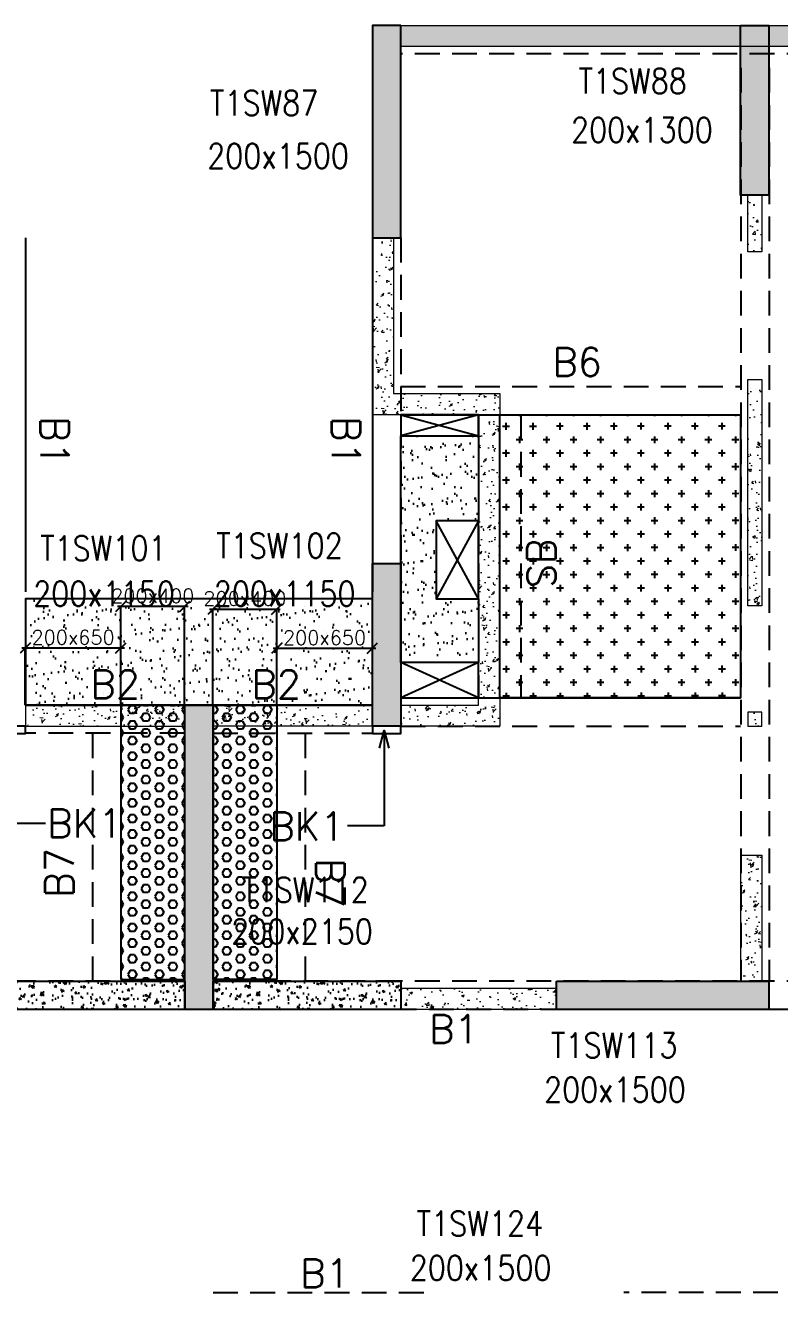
# Model space of a CAD drawing. Header units: millimetres. Extents: x 1078357 to 2594950, y -4969473 to -4636555.
# Drawn here: x 1532675 to 1538000, y -4663008 to -4654058 of the extents above; entities that cross this region are included whole.
import ezdxf

# ---------------------------------------------------------------- set-up
doc = ezdxf.new("R2010")
doc.units = ezdxf.units.MM
doc.header["$PDMODE"] = 35
for name, pattern in [('CONTINOUS', [0]), ('HIDDEN', [0.375, 0.25, -0.125]), ('New Retail block$0$CONTINOUS', [0])]:
    doc.linetypes.add(name, pattern=pattern)
doc.layers.get('0').update_dxf_attribs({"lineweight": 0})
doc.layers.get('Defpoints').update_dxf_attribs({"lineweight": 0})
for name, color, linetype, lineweight in [('A-_ANOTDIMA_D-', 6, 'Continuous', 13), ('COL. NO.', 30, 'Continuous', 25), ('COL. SIZE', 7, 'Continuous', 25), ('DIM', 9, 'Continuous', 25), ('HATCH', 8, 'Continuous', 30), ('RCC UPSTAND', 43, 'Continuous', 30), ('S-NON STR RCC WALL', 8, 'Continuous', 0)]:
    doc.layers.add(name, color=color, linetype=linetype, lineweight=lineweight)
for name, color, linetype in [('B-200x325', 201, 'HIDDEN'), ('B-200x375', 41, 'HIDDEN'), ('B-200x650', 241, 'HIDDEN'), ('B-300xSLAB THK.', 151, 'Continuous'), ('BK1-200x650', 241, 'HIDDEN'), ('DC BEAM NO.', 7, 'Continuous'), ('DROP SLAB', 8, 'Continuous'), ('NON STR. RCC WALL', 6, 'Continuous'), ('S-COLUMN_SHEAR WALL', 1, 'Continuous'), ('S-PROJECTION', 54, 'New Retail block$0$CONTINOUS'), ('SLAB FOLD', 8, 'Continuous')]:
    doc.layers.add(name, color=color, linetype=linetype)
doc.styles.add('Roman', font='romans')
doc.styles.add('ROMANS', font='romans.shx', dxfattribs={"width": 0.85})
doc.dimstyles.new('HARESH', dxfattribs={"dimtxt": 150, "dimasz": 75, "dimexe": 0, "dimexo": 0, "dimgap": 25, "dimtad": 1, "dimdec": 0, "dimdsep": 46, "dimtxsty": 'Roman', "dimblk": 'OBLIQUE', "dimcen": 225, "dimdle": 25, "dimclrd": 2, "dimclre": 2, "dimclrt": 7, "dimadec": 8, "dimazin": 1, "dimtfac": 1, "dimtdec": 0, "dimtmove": 0, "dimatfit": 0, "dimfxl": 1, "dimlwd": -1, "dimlwe": -1, "dimarcsym": 0})
pattern_1 = [(50, (-4869896.11, 23389624.3), (182.184669, -15.9390855), [19.05, -209.55]), (355, (-4869896.11, 23389624.3), (-35.2434214, 191.0568452), [15.24, -167.6405842]), (100.4514447, (-4869880.93, 23389622.96), (146.9412471, 175.1177519), [16.1900088, -178.0902446]), (46.1842, (-4869896.11, 23389675.1), (271.0790409, -42.042328), [28.575, -314.325]), (96.6355576, (-4869873.52, 23389671.6), (237.404134, 247.4261246), [24.2850231, -267.1356082]), (351.1841512, (-4869896.1, 23389675.1), (237.404134, 247.4261246), [22.859967, -251.459732]), (21, (-4869870.71, 23389662.4), (151.6143913, -102.2651982), [19.05, -209.55]), (326, (-4869870.71, 23389662.4), (61.8020283, 184.1879661), [15.24, -167.64]), (71.451445, (-4869858.08, 23389653.87), (213.4164193, 81.9227689), [16.1900088, -178.0899376]), (37.5, (-4869896.11, 23389624.29), (3.08860325, 84.55503887), [0, -165.608, 0, -170.18, 0, -168.275]), (7.5, (-4869896.11, 23389624.29), (66.8196625, 100.18057482), [0, -97.028, 0, -161.798, 0, -64.135]), (327.5, (-4869952.754, 23389624.29), (135.59059517, -5.728744), [0, -63.5, 0, -198.12, 0, -262.89]), (317.5, (-4869978.15, 23389624.29), (148.1291814, 25.42649103), [0, -82.55, 0, -131.572, 0, -186.69])]
pattern_2 = [(180, (1472199.53, -4472052.85), (-7e-15, -54.992613), [31.75, -63.5]), (300, (1472199.53, -4472052.85), (47.625, 27.496307), [31.75, -63.5]), (240, (1472167.78, -4472052.85), (47.625, -27.496307), [31.75, -63.5])]

# ---------------------------------------------------------------- blocks, each defined once
blk = doc.blocks.new('_Oblique')
at = {"color": 0, "linetype": 'ByBlock', "lineweight": -2}
blk.add_line((-0.5, -0.5), (0.5, 0.5), dxfattribs=at)
blk = doc.blocks.new('*D1368')
at = {"layer": 'Defpoints', "color": 0, "ltscale": 700, "transparency": 16777216}
for p in [(1533349, -4658162.3), (1533349, -4658857.3, 0), (1533799.2, -4658857.3, 0)]:
    blk.add_point(p, dxfattribs=at)
at = {"layer": 'DIM', "color": 2, "ltscale": 700, "transparency": 16777216}
for p, q in [((1533824.2, -4658162.3), (1533324, -4658162.3)), ((1533349, -4658857.3), (1533349, -4658162.3)), ((1533799.2, -4658857.3), (1533799.2, -4658162.3))]:
    blk.add_line(p, q, dxfattribs=at)
at = {"layer": 'DIM', "color": 2, "ltscale": 700, "transparency": 16777216, "xscale": 75, "yscale": 75, "zscale": 75, "rotation": 180}
blk.add_blockref('_Oblique', (1533349, -4658162.3), dxfattribs=at)
at = {"layer": 'DIM', "color": 2, "ltscale": 700, "transparency": 16777216, "xscale": 75, "yscale": 75, "zscale": 75}
blk.add_blockref('_Oblique', (1533799.2, -4658162.3), dxfattribs=at)
at = {"layer": 'DIM', "color": 7, "ltscale": 700, "transparency": 16777216, "insert": (1533574.1, -4658087.3), "char_height": 150, "attachment_point": 5, "style": 'Roman'}
blk.add_mtext('{\\H0.666667x;200x400}', dxfattribs=at)
blk = doc.blocks.new('*D1369')
at = {"layer": 'Defpoints', "color": 0, "ltscale": 700, "transparency": 16777216}
for p in [(1532674.4, -4658455.2), (1532674.4, -4658857.3, 0), (1533349, -4658857.3, 0)]:
    blk.add_point(p, dxfattribs=at)
at = {"layer": 'DIM', "color": 2, "ltscale": 700, "transparency": 16777216}
for p, q in [((1533374, -4658455.2), (1532649.4, -4658455.2)), ((1532674.4, -4658857.3), (1532674.4, -4658455.2)), ((1533349, -4658857.3), (1533349, -4658455.2))]:
    blk.add_line(p, q, dxfattribs=at)
at = {"layer": 'DIM', "color": 2, "ltscale": 700, "transparency": 16777216, "xscale": 75, "yscale": 75, "zscale": 75, "rotation": 180}
blk.add_blockref('_Oblique', (1532674.4, -4658455.2), dxfattribs=at)
at = {"layer": 'DIM', "color": 2, "ltscale": 700, "transparency": 16777216, "xscale": 75, "yscale": 75, "zscale": 75}
blk.add_blockref('_Oblique', (1533349, -4658455.2), dxfattribs=at)
at = {"layer": 'DIM', "color": 7, "ltscale": 700, "transparency": 16777216, "insert": (1533011.7, -4658380.2), "char_height": 150, "attachment_point": 5, "style": 'Roman'}
blk.add_mtext('{\\H0.666667x;200x650}', dxfattribs=at)
blk = doc.blocks.new('*D1370')
at = {"layer": 'Defpoints', "color": 0, "ltscale": 700, "transparency": 16777216}
for p in [(1534449.3, -4658180.6), (1533999.2, -4658857.3, 0), (1534449.3, -4658857.3, 0)]:
    blk.add_point(p, dxfattribs=at)
at = {"layer": 'DIM', "color": 2, "ltscale": 700, "transparency": 16777216}
for p, q in [((1533974.2, -4658180.6), (1534474.3, -4658180.6)), ((1533999.2, -4658857.3), (1533999.2, -4658180.6)), ((1534449.3, -4658857.3), (1534449.3, -4658180.6))]:
    blk.add_line(p, q, dxfattribs=at)
at = {"layer": 'DIM', "color": 2, "ltscale": 700, "transparency": 16777216, "xscale": 75, "yscale": 75, "zscale": 75, "rotation": 180}
blk.add_blockref('_Oblique', (1533999.2, -4658180.6), dxfattribs=at)
at = {"layer": 'DIM', "color": 2, "ltscale": 700, "transparency": 16777216, "xscale": 75, "yscale": 75, "zscale": 75}
blk.add_blockref('_Oblique', (1534449.3, -4658180.6), dxfattribs=at)
at = {"layer": 'DIM', "color": 7, "ltscale": 700, "transparency": 16777216, "insert": (1534224.3, -4658105.6), "char_height": 150, "attachment_point": 5, "style": 'Roman'}
blk.add_mtext('{\\H0.666667x;200x400}', dxfattribs=at)
blk = doc.blocks.new('*D1371')
at = {"layer": 'Defpoints', "color": 0, "ltscale": 700, "transparency": 16777216}
for p in [(1535124.2, -4658457.3), (1534449.3, -4658857.3, 0), (1535124.2, -4658857.3, 0)]:
    blk.add_point(p, dxfattribs=at)
at = {"layer": 'DIM', "color": 2, "ltscale": 700, "transparency": 16777216}
for p, q in [((1534424.3, -4658457.3), (1535149.2, -4658457.3)), ((1534449.3, -4658857.3), (1534449.3, -4658457.3)), ((1535124.2, -4658857.3), (1535124.2, -4658457.3))]:
    blk.add_line(p, q, dxfattribs=at)
at = {"layer": 'DIM', "color": 2, "ltscale": 700, "transparency": 16777216, "xscale": 75, "yscale": 75, "zscale": 75, "rotation": 180}
blk.add_blockref('_Oblique', (1534449.3, -4658457.3), dxfattribs=at)
at = {"layer": 'DIM', "color": 2, "ltscale": 700, "transparency": 16777216, "xscale": 75, "yscale": 75, "zscale": 75}
blk.add_blockref('_Oblique', (1535124.2, -4658457.3), dxfattribs=at)
at = {"layer": 'DIM', "color": 7, "ltscale": 700, "transparency": 16777216, "insert": (1534786.8, -4658382.3), "char_height": 150, "attachment_point": 5, "style": 'Roman'}
blk.add_mtext('{\\H0.666667x;200x650}', dxfattribs=at)
blk = doc.blocks.new('G$CD63B60BD')
at = {"layer": 'COL. NO.', "linetype": 'Continuous', "style": 'ROMANS', "width": 0.85}
for s, p in [('T1SW88', (67080.2, 15419.6, -320.4)), ('T1SW87', (64479, 15264.1, -320.4)), ('T1SW101', (63279.5, 12119.6, -320.4)), ('T1SW102', (64523.1, 12138.2, -320.4)), ('T1SW112', (64706.5, 9707.5, -320.4)), ('T1SW113', (66886, 8609.2, -320.4)), ('T1SW124', (65938.2, 7350.6, -320.4))]:
    blk.add_text(s, height=175, dxfattribs=at).set_placement(p)
at = {"layer": 'COL. SIZE', "linetype": 'Continuous', "style": 'ROMANS', "width": 0.85}
for s, p in [('200x1300', (67027.6, 15073.8, -320.4)), ('200x1500', (64458.9, 14890, -320.4)), ('200x1150', (63230.3, 11798.7, -320.4)), ('200x1150', (64505.2, 11798.6, -320.4)), ('200x2150', (64628, 9412.9, -320.4)), ('200x1500', (66836.9, 8295.7, -320.4)), ('200x1500', (65889, 7037.1, -320.4))]:
    blk.add_text(s, height=175, dxfattribs=at).set_placement(p)

msp = doc.modelspace()

# ---------------------------------------------------------------- hatches: boundary and pattern name
at = {"layer": 'DROP SLAB'}
h = msp.add_hatch(dxfattribs=at)
h.set_pattern_fill('CROSS', color=8, scale=15, angle=179.96921)
h.set_pattern_definition([(180.03079016, (-1794917.36, 9383648.555), (-95.1987999, -95.3011726), [47.625, -142.875]), (270.03079016, (-1794941.19, 9383672.35), (95.3011726, -95.1987999), [47.625, -142.875])])
h.paths.add_polyline_path([(1536024.4, -4656808.2), (1537724.4, -4656808.2), (1537724.4, -4658808), (1536024.4, -4658808)])
at = {"layer": 'HATCH'}
h = msp.add_hatch(dxfattribs=at)
h.set_pattern_fill('AR-SAND', color=8, scale=3, angle=179.97015)
h.set_pattern_definition([(37.47015413, (-3499558.45, 18701550.69), (-4.72361136, 146.8264517), [0, -115.824, 0, -129.54, 0, -123.825]), (7.4701541, (-3499558.45, 18701550.7), (134.9689868, 214.9772528), [0, -62.484, 0, -104.394, 0, -40.005]), (327.4701541, (-3499652.18, 18701550.74), (237.2979035, 0.3075449), [0, -38.1, 0, -137.16, 0, -179.07]), (317.4701541, (-3499652.18, 18701550.74), (229.1017424, 66.759465), [0, -19.05, 0, -89.916, 0, -102.87])])
h.paths.add_polyline_path([(1535324.5, -4656957.9), (1535874.5, -4656957.9), (1535874.5, -4657558), (1535574.5, -4657558), (1535574.5, -4658107.9), (1535874.5, -4658107.9), (1535874.5, -4658557.9), (1535324.5, -4658557.9)])
h = msp.add_hatch(dxfattribs=at)
h.set_pattern_fill('AR-SAND', color=8, scale=3, angle=179.97015)
h.set_pattern_definition([(37.4701541, (-2515233.57, 14017531.59), (-4.72361136, 146.8264517), [0, -115.824, 0, -129.54, 0, -123.825]), (7.4701541, (-2515233.57, 14017531.59), (134.9689868, 214.9772528), [0, -62.484, 0, -104.394, 0, -40.005]), (327.4701541, (-2515327.3, 14017531.64), (237.2979035, 0.3075449), [0, -38.1, 0, -137.16, 0, -179.07]), (317.4701541, (-2515327.3, 14017531.64), (229.1017424, 66.759465), [0, -19.05, 0, -89.916, 0, -102.87])])
h.paths.add_polyline_path([(1535124.7, -4658107.8), (1532674.7, -4658107.8), (1532674.7, -4658857.8), (1535124.7, -4658857.8)])
h = msp.add_hatch(dxfattribs=at)
h.set_pattern_fill('AR-SAND', color=8, scale=3, angle=179.97015)
h.set_pattern_definition([(37.4701541, (-2515233.66, 14017531.59), (-4.72361136, 146.8264517), [0, -115.824, 0, -129.54, 0, -123.825]), (7.4701541, (-2515233.66, 14017531.59), (134.9689868, 214.9772528), [0, -62.484, 0, -104.394, 0, -40.005]), (327.4701541, (-2515327.39, 14017531.64), (237.2979035, 0.3075449), [0, -38.1, 0, -137.16, 0, -179.07]), (317.4701541, (-2515327.39, 14017531.64), (229.1017424, 66.759465), [0, -19.05, 0, -89.916, 0, -102.87])])
h.paths.add_polyline_path([(1535124.6, -4658257.8), (1532674.6, -4658257.8), (1532674.6, -4658857.8), (1535124.6, -4658857.8)])
at = {"layer": 'RCC UPSTAND'}
h = msp.add_hatch(dxfattribs=at)
h.set_pattern_fill('AR-CONC', color=8, scale=20, angle=90)
h.set_pattern_definition([(140, (-1675900.62, -7198227.44), (12.550427, 143.4520365), [15, -165]), (85, (-1675900.62, -7198227.44), (-150.438427, -27.7502667), [12, -132]), (190.4514445, (-1675899.58, -7198215.48), (-137.887998, 115.7017693), [12.7480384, -140.2284224]), (136.1842, (-1675940.62, -7198227.44), (33.103856, 213.448266), [22.5, -247.5]), (186.6356355, (-1675937.87, -7198209.65), (-194.82372, 186.932389), [19.122068, -210.342752]), (81.184164, (-1675940.62, -7198227.44), (-194.82372, 186.932389), [18, -198]), (111, (-1675930.62, -7198207.44), (80.523778, 119.3814104), [15, -165]), (56, (-1675930.62, -7198207.44), (-145.030009, 48.6630664), [12, -132]), (161.4514447, (-1675923.91, -7198197.49), (-64.5062306, 168.0444753), [12.748038, -140.2284224]), (127.5, (-1675900.624, -7198227.437), (-66.57877077, 2.43197106), [0, -130.4, 0, -134, 0, -132.5]), (97.5, (-1675900.624, -7198227.44), (-78.8823424, 52.6139075), [0, -76.4, 0, -127.4, 0, -50.5]), (57.5, (-1675900.624, -7198272.037), (4.51097435, 106.7644872), [0, -50, 0, -156, 0, -207]), (47.5, (-1675900.62, -7198292.04), (-20.0209965, 116.6372339), [0, -65, 0, -103.6, 0, -147])])
h.paths.add_polyline_path([(1533799.4, -4660807.9), (1533799.4, -4661007.9), (1532474.4, -4661007.9), (1532474.4, -4660807.9)])
h = msp.add_hatch(dxfattribs=at)
h.set_pattern_fill('AR-CONC', color=8, scale=20, angle=90)
h.set_pattern_definition([(140, (-1674375.62, -7198227.44), (12.550427, 143.4520365), [15, -165]), (85, (-1674375.62, -7198227.44), (-150.438427, -27.7502667), [12, -132]), (190.4514445, (-1674374.58, -7198215.48), (-137.887998, 115.7017693), [12.7480384, -140.2284224]), (136.1842, (-1674415.62, -7198227.44), (33.103856, 213.448266), [22.5, -247.5]), (186.6356355, (-1674412.87, -7198209.65), (-194.82372, 186.932389), [19.122068, -210.342752]), (81.184164, (-1674415.62, -7198227.44), (-194.82372, 186.932389), [18, -198]), (111, (-1674405.62, -7198207.44), (80.523778, 119.3814104), [15, -165]), (56, (-1674405.62, -7198207.44), (-145.030009, 48.6630664), [12, -132]), (161.4514447, (-1674398.91, -7198197.49), (-64.5062306, 168.0444753), [12.748038, -140.2284224]), (127.5, (-1674375.625, -7198227.437), (-66.57877077, 2.43197106), [0, -130.4, 0, -134, 0, -132.5]), (97.5, (-1674375.625, -7198227.44), (-78.8823424, 52.6139075), [0, -76.4, 0, -127.4, 0, -50.5]), (57.5, (-1674375.625, -7198272.037), (4.51097435, 106.7644872), [0, -50, 0, -156, 0, -207]), (47.5, (-1674375.625, -7198292.04), (-20.0209965, 116.6372339), [0, -65, 0, -103.6, 0, -147])])
h.paths.add_polyline_path([(1535324.4, -4660807.9), (1535324.4, -4661007.9), (1533999.4, -4661007.9), (1533999.4, -4660807.9)])
at = {"layer": 'S-COLUMN_SHEAR WALL', "lineweight": 25, "extrusion": (1.00316e-06, 1.91639e-11, 1)}
h = msp.add_hatch(color=1, dxfattribs=at)
h.dxf.hatch_style = 1
h.paths.add_polyline_path([(1535324.4, -4654057.9), (1535124.4, -4654057.9), (1535124.4, -4655557.9), (1535324.4, -4655557.9)])
at = {"layer": 'S-COLUMN_SHEAR WALL', "lineweight": 25}
h = msp.add_hatch(color=1, dxfattribs=at)
h.dxf.hatch_style = 1
h.paths.add_polyline_path([(1537724.4, -4655257.9), (1537924.4, -4655257.9), (1537924.4, -4654057.9), (1537724.4, -4654057.9)])
at = {"layer": 'S-COLUMN_SHEAR WALL', "lineweight": 25, "extrusion": (1.00316e-06, 1.91639e-11, 1)}
h = msp.add_hatch(color=1, dxfattribs=at)
h.dxf.hatch_style = 1
h.paths.add_polyline_path([(1535324.4, -4659007.9), (1535124.4, -4659007.9), (1535124.4, -4657857.9), (1535324.4, -4657857.9)])
at = {"layer": 'S-COLUMN_SHEAR WALL', "lineweight": 25}
h = msp.add_hatch(color=1, dxfattribs=at)
h.dxf.hatch_style = 1
h.paths.add_polyline_path([(1533799.4, -4658857.9), (1533999.4, -4658857.9), (1533999.4, -4661007.9), (1533799.4, -4661007.9)])
h = msp.add_hatch(color=1, dxfattribs=at)
h.dxf.hatch_style = 1
h.paths.add_polyline_path([(1536424.4, -4660807.9), (1537924.4, -4660807.9), (1537924.4, -4661007.9), (1536424.4, -4661007.9)])
at = {"layer": 'S-NON STR RCC WALL'}
h = msp.add_hatch(dxfattribs=at)
h.set_pattern_fill('AR-CONC', color=256, angle=180)
h.set_pattern_definition([(50, (-3772671.4, 18705605.1), (182.184669, -15.9390855), [19.05, -209.55]), (355, (-3772671.4, 18705605.1), (-35.2434214, 191.0568452), [15.24, -167.6405842]), (100.4514447, (-3772656.21, 18705603.78), (146.9412471, 175.1177519), [16.1900088, -178.0902446]), (46.1842, (-3772671.4, 18705655.9), (271.0790409, -42.042328), [28.575, -314.325]), (96.6355576, (-3772648.8, 18705652.4), (237.404134, 247.4261246), [24.285023, -267.135608]), (351.1841512, (-3772671.4, 18705655.9), (237.404134, 247.4261246), [22.859967, -251.459732]), (21, (-3772646, 18705643.2), (151.6143913, -102.2651982), [19.05, -209.55]), (326, (-3772646, 18705643.2), (61.8020283, 184.1879661), [15.24, -167.64]), (71.451445, (-3772633.36, 18705634.68), (213.4164193, 81.9227689), [16.1900088, -178.0899376]), (37.5, (-3772671.396, 18705605.106), (3.08860325, 84.55503887), [0, -165.608, 0, -170.18, 0, -168.275]), (7.5, (-3772671.4, 18705605.11), (66.8196625, 100.18057482), [0, -97.028, 0, -161.798, 0, -64.135]), (327.5, (-3772728.04, 18705605.106), (135.59059517, -5.728744), [0, -63.5, 0, -198.12, 0, -262.89]), (317.5, (-3772753.44, 18705605.1), (148.1291814, 25.42649103), [0, -82.55, 0, -131.572, 0, -186.69])])
h.paths.add_polyline_path([(1545199.6, -4654057.9), (1545524.6, -4654057.9), (1545524.6, -4654207.9), (1545199.6, -4654207.9)])
h.paths.add_polyline_path([(1543399.6, -4654057.9), (1545199.6, -4654057.9), (1545199.6, -4654207.9), (1543399.6, -4654207.9)])
h.paths.add_polyline_path([(1537449.6, -4654057.9), (1538199.6, -4654057.9), (1538199.6, -4654207.9), (1537449.6, -4654207.9)])
h.paths.add_polyline_path([(1538199.6, -4654057.9), (1539999.6, -4654057.9), (1539999.6, -4654207.9), (1538199.6, -4654207.9)])
h.paths.add_polyline_path([(1542649.6, -4654057.9), (1543399.6, -4654057.9), (1543399.6, -4654207.9), (1542649.6, -4654207.9)])
h.paths.add_polyline_path([(1540849.6, -4654057.9), (1542649.6, -4654057.9), (1542649.6, -4654207.9), (1540849.6, -4654207.9)])
h.paths.add_polyline_path([(1535327.5, -4654057.9), (1535649.6, -4654057.9), (1535649.6, -4654207.9), (1535327.5, -4654207.9)])
h.paths.add_polyline_path([(1539999.6, -4654057.9), (1540324.6, -4654057.9), (1540324.6, -4654207.9), (1539999.6, -4654207.9)])
h.paths.add_polyline_path([(1540524.6, -4654057.9), (1540849.6, -4654057.9), (1540849.6, -4654207.9), (1540524.6, -4654207.9)])
h.paths.add_polyline_path([(1535649.6, -4654057.9), (1537449.6, -4654057.9), (1537449.6, -4654207.9), (1535649.6, -4654207.9)])
h = msp.add_hatch(dxfattribs=at)
h.set_pattern_fill('AR-CONC', color=256, angle=180)
h.set_pattern_definition([(50, (1537837.6, -4614655.87), (182.18467, -15.9391), [19.05, -209.55]), (355, (1537837.6, -4614655.87), (-35.2434, 191.05685), [15.24, -167.6406]), (100.45144, (1537852.79, -4614657.2), (146.94125, 175.11775), [16.19, -178.09024]), (46.1842, (1537837.6, -4614605.07), (271.079, -42.0423), [28.575, -314.325]), (96.63556, (1537860.2, -4614608.57), (237.4041, 247.4261), [24.285, -267.1356]), (351.18415, (1537837.6, -4614605.07), (237.4041, 247.4261), [22.86, -251.4597]), (21, (1537863, -4614617.77), (151.6144, -102.2652), [19.05, -209.55]), (326, (1537863, -4614617.77), (61.802, 184.188), [15.24, -167.64]), (71.45144, (1537875.64, -4614626.29), (213.4164, 81.9228), [16.19, -178.0899]), (37.5, (1537837.606, -4614655.87), (3.0886, 84.55504), [0, -165.608, 0, -170.18, 0, -168.275]), (7.5, (1537837.61, -4614655.87), (66.81966, 100.18057), [0, -97.028, 0, -161.798, 0, -64.135]), (327.5, (1537780.964, -4614655.87), (135.5906, -5.72874), [0, -63.5, 0, -198.12, 0, -262.89]), (317.5, (1537755.56, -4614655.87), (148.12918, 25.4265), [0, -82.55, 0, -131.572, 0, -186.69])])
h.paths.add_polyline_path([(1537774.6, -4655257.9), (1537874.6, -4655257.9), (1537874.6, -4655657.9), (1537774.6, -4655657.9)])
h = msp.add_hatch(dxfattribs=at)
h.set_pattern_fill('AR-CONC', color=256, angle=180)
h.set_pattern_definition(pattern_1)
h.paths.add_polyline_path([(1536024.6, -4656657.9), (1536024.6, -4659007.9), (1535324.6, -4659007.9), (1535324.6, -4658857.9), (1535874.6, -4658857.9), (1535874.6, -4656807.9), (1535124.6, -4656807.9), (1535124.6, -4655557.8), (1535274.6, -4655557.8), (1535274.6, -4656657.9)])
h = msp.add_hatch(dxfattribs=at)
h.set_pattern_fill('AR-CONC', color=256, angle=180)
h.set_pattern_definition([(50, (2635062.32, -9298675.05), (182.184669, -15.9390855), [19.05, -209.55]), (355, (2635062.32, -9298675.05), (-35.2434214, 191.056845), [15.24, -167.640584]), (100.4514447, (2635077.5, -9298676.38), (146.941247, 175.117752), [16.190009, -178.0902446]), (46.1842, (2635062.32, -9298624.25), (271.079041, -42.042328), [28.575, -314.325]), (96.6355576, (2635084.9, -9298627.76), (237.404134, 247.426125), [24.285023, -267.135608]), (351.184151, (2635062.32, -9298624.25), (237.404134, 247.426125), [22.859967, -251.459732]), (21, (2635087.72, -9298636.95), (151.6143913, -102.265198), [19.05, -209.55]), (326, (2635087.72, -9298636.95), (61.802028, 184.187966), [15.24, -167.64]), (71.451445, (2635100.36, -9298645.48), (213.416419, 81.922769), [16.190009, -178.0899376]), (37.5, (2635062.32, -9298675.054), (3.08860325, 84.5550389), [0, -165.608, 0, -170.18, 0, -168.275]), (7.5, (2635062.32, -9298675.05), (66.8196625, 100.1805748), [0, -97.028, 0, -161.798, 0, -64.135]), (327.5, (2635005.68, -9298675.054), (135.5905952, -5.728744), [0, -63.5, 0, -198.12, 0, -262.89]), (317.5, (2634980.28, -9298675.05), (148.1291814, 25.426491), [0, -82.55, 0, -131.572, 0, -186.69])])
h.paths.add_polyline_path([(1537774.6, -4656557.9), (1537874.6, -4656557.9), (1537874.6, -4658157.9), (1537774.6, -4658157.9)])
h = msp.add_hatch(dxfattribs=at)
h.set_pattern_fill('AR-CONC', color=256)
h.set_pattern_definition(pattern_1)
h.paths.add_polyline_path([(1533799.6, -4658857.9), (1532674.6, -4658857.9), (1532674.6, -4659007.9), (1533799.6, -4659007.9)])
h = msp.add_hatch(dxfattribs=at)
h.set_pattern_fill('AR-CONC', color=256, angle=180)
h.set_pattern_definition(pattern_1)
h.paths.add_polyline_path([(1533999.6, -4658857.9), (1535124.6, -4658857.9), (1535124.6, -4659007.9), (1533999.6, -4659007.9)])
h = msp.add_hatch(dxfattribs=at)
h.set_pattern_fill('AR-CONC', color=256, angle=180)
h.set_pattern_definition([(50, (2635049.11, -9300039.72), (182.184669, -15.9390855), [19.05, -209.55]), (355, (2635049.1, -9300039.72), (-35.2434214, 191.056845), [15.24, -167.640584]), (100.4514447, (2635064.29, -9300041.05), (146.941247, 175.117752), [16.190009, -178.0902446]), (46.1842, (2635049.1, -9299988.92), (271.079041, -42.042328), [28.575, -314.325]), (96.6355576, (2635071.7, -9299992.42), (237.404134, 247.426125), [24.285023, -267.135608]), (351.184151, (2635049.1, -9299988.92), (237.404134, 247.426125), [22.859967, -251.459732]), (21, (2635074.51, -9300001.62), (151.6143913, -102.265198), [19.05, -209.55]), (326, (2635074.5, -9300001.62), (61.802028, 184.187966), [15.24, -167.64]), (71.451445, (2635087.14, -9300010.14), (213.416419, 81.922769), [16.190009, -178.0899376]), (37.5, (2635049.11, -9300039.72), (3.08860325, 84.5550389), [0, -165.608, 0, -170.18, 0, -168.275]), (7.5, (2635049.11, -9300039.72), (66.8196625, 100.1805748), [0, -97.028, 0, -161.798, 0, -64.135]), (327.5, (2634992.466, -9300039.72), (135.5905952, -5.728744), [0, -63.5, 0, -198.12, 0, -262.89]), (317.5, (2634967.07, -9300039.72), (148.1291814, 25.426491), [0, -82.55, 0, -131.572, 0, -186.69])])
h.paths.add_polyline_path([(1537774.6, -4659007.9), (1537874.6, -4659007.9), (1537874.6, -4658907.9), (1537774.6, -4658907.9)])
h = msp.add_hatch(dxfattribs=at)
h.set_pattern_fill('AR-CONC', color=256, angle=180)
h.set_pattern_definition([(50, (-5913810.58, 28073643.47), (182.184669, -15.93908554), [19.05, -209.55]), (355, (-5913810.58, 28073643.47), (-35.2434214, 191.0568452), [15.24, -167.6405842]), (100.4514447, (-5913795.4, 28073642.14), (146.9412471, 175.1177519), [16.1900088, -178.0902446]), (46.1842, (-5913810.58, 28073694.27), (271.0790409, -42.042328), [28.575, -314.325]), (96.6355576, (-5913788, 28073690.77), (237.404134, 247.4261246), [24.2850231, -267.1356082]), (351.1841512, (-5913810.58, 28073694.27), (237.404134, 247.4261246), [22.859967, -251.459732]), (21, (-5913785.18, 28073681.57), (151.6143913, -102.2651982), [19.05, -209.55]), (326, (-5913785.18, 28073681.57), (61.8020283, 184.1879661), [15.24, -167.64]), (71.451445, (-5913772.55, 28073673.05), (213.4164193, 81.9227689), [16.1900088, -178.0899376]), (37.5, (-5913810.58, 28073643.47), (3.08860325, 84.55503887), [0, -165.608, 0, -170.18, 0, -168.275]), (7.5, (-5913810.58, 28073643.47), (66.8196625, 100.18057482), [0, -97.028, 0, -161.798, 0, -64.135]), (327.5, (-5913867.225, 28073643.47), (135.59059517, -5.72874399), [0, -63.5, 0, -198.12, 0, -262.89]), (317.5, (-5913892.63, 28073643.47), (148.1291814, 25.42649103), [0, -82.55, 0, -131.572, 0, -186.69])])
h.paths.add_polyline_path([(1537724.6, -4659917.9), (1537874.6, -4659917.9), (1537874.6, -4660807.8), (1537724.6, -4660807.8)])
at = {"layer": 'S-NON STR RCC WALL', "ltscale": 700}
h = msp.add_hatch(dxfattribs=at)
h.set_pattern_fill('AR-CONC', color=256)
h.set_pattern_definition([(50, (1491407.99, -4622922.35), (182.18467, -15.9391), [19.05, -209.55]), (355, (1491407.99, -4622922.35), (-35.2434, 191.05685), [15.24, -167.6406]), (100.45144, (1491423.17, -4622923.67), (146.94125, 175.11775), [16.19, -178.09024]), (46.1842, (1491407.99, -4622871.55), (271.079, -42.0423), [28.575, -314.325]), (96.63556, (1491430.58, -4622875.05), (237.4041, 247.4261), [24.285, -267.1356]), (351.18415, (1491408, -4622871.55), (237.4041, 247.4261), [22.86, -251.4597]), (21, (1491433.39, -4622884.25), (151.6144, -102.2652), [19.05, -209.55]), (326, (1491433.39, -4622884.25), (61.802, 184.18797), [15.24, -167.64]), (71.45144, (1491446.02, -4622892.77), (213.4164, 81.92277), [16.19, -178.08994]), (37.5, (1491407.986, -4622922.346), (3.0886, 84.55504), [0, -165.608, 0, -170.18, 0, -168.275]), (7.5, (1491407.99, -4622922.35), (66.81966, 100.18057), [0, -97.028, 0, -161.798, 0, -64.135]), (327.5, (1491351.344, -4622922.346), (135.590595, -5.728744), [0, -63.5, 0, -198.12, 0, -262.89]), (317.5, (1491325.94, -4622922.35), (148.12918, 25.4265), [0, -82.55, 0, -131.572, 0, -186.69])])
h.paths.add_polyline_path([(1536424.4, -4661007.8), (1535324.4, -4661007.8), (1535324.4, -4660857.9), (1536424.4, -4660857.9)])
at = {"layer": 'SLAB FOLD', "ltscale": 1000}
h = msp.add_hatch(dxfattribs=at)
h.set_pattern_fill('HEX', color=8, scale=10, angle=180)
h.set_pattern_definition(pattern_2)
h.paths.add_polyline_path([(1533799.5, -4660797.2), (1533349.5, -4660797.2), (1533349.5, -4658857.9), (1533799.5, -4658857.9)])
h = msp.add_hatch(dxfattribs=at)
h.set_pattern_fill('HEX', color=8, scale=10, angle=180)
h.set_pattern_definition(pattern_2)
h.paths.add_polyline_path([(1533999.9, -4660797.2), (1534449.9, -4660797.2), (1534449.9, -4658857.9), (1533999.9, -4658857.9)])

# ---------------------------------------------------------------- linework, layer by layer
at = {"layer": 'B-200x325', "ltscale": 700}
for p, q in [((1535324.3, -4656608.2, 0), (1537724.3, -4656608.2, 0)), ((1535324.5, -4659008, 0), (1537724.3, -4659008, 0))]:
    msp.add_line(p, q, dxfattribs=at)
at = {"layer": 'B-200x325', "linetype": 'Continuous', "ltscale": 700}
for p, q in [((1535324.3, -4656808.2, 0), (1537724.3, -4656808.2, 0)), ((1535324.5, -4658808, 0), (1537724.3, -4658808, 0))]:
    msp.add_line(p, q, dxfattribs=at)
at = {"layer": 'B-200x375', "ltscale": 700}
for p, q in [((1533149.2, -4659057.9, 0), (1533149.2, -4660807.9, 0)), ((1534649.5, -4659057.9, 0), (1534649.5, -4660807.9, 0))]:
    msp.add_line(p, q, dxfattribs=at)
at = {"layer": 'B-200x375', "linetype": 'Continuous', "ltscale": 700}
for p, q in [((1533349.2, -4659057.9, 0), (1533349.2, -4660797.3, 0)), ((1534449.5, -4659057.9, 0), (1534449.5, -4660797.3, 0))]:
    msp.add_line(p, q, dxfattribs=at)
at = {"layer": 'B-200x650', "linetype": 'HIDDEN', "ltscale": 700}
for p, q in [((1540324.6, -4654257.9, 0), (1535324.6, -4654257.9, 0)), ((1537724.6, -4654357.9, 0), (1537724.6, -4660807.8, 0)), ((1537924.6, -4654357.9, 0), (1537924.6, -4660807.8, 0)), ((1535324.6, -4655557.8, 0), (1535324.6, -4658057.9, 0)), ((1533799.6, -4659057.8, 0), (1532674.6, -4659057.8, 0)), ((1533999.6, -4659057.8, 0), (1535124.6, -4659057.8, 0)), ((1533799.4, -4660807.8, 0), (1527474.6, -4660807.8, 0)), ((1540324.6, -4660807.8, 0), (1533999.4, -4660807.8, 0)), ((1533799.4, -4661007.8, 0), (1521599.4, -4661007.8, 0)), ((1546199.4, -4661007.8, 0), (1533999.4, -4661007.8, 0)), ((1533999.6, -4663007.8, 0), (1535499.6, -4663007.8, 0)), ((1541399.6, -4663007.8, 0), (1536899.6, -4663007.8, 0))]:
    msp.add_line(p, q, dxfattribs=at)
at = {"layer": 'B-200x650', "linetype": 'CONTINOUS', "ltscale": 700}
for p, q in [((1532674.6, -4655557.8, 0), (1532674.6, -4658057.9, 0)), ((1535124.6, -4655557.8, 0), (1535124.6, -4658057.9, 0)), ((1535124.6, -4658857.8, 0), (1532674.6, -4658857.8, 0))]:
    msp.add_line(p, q, dxfattribs=at)
at = {"layer": 'B-300xSLAB THK.', "linetype": 'HIDDEN', "ltscale": 700}
for p, q in [((1535873, -4656808.4, 0), (1535873, -4658808.2, 0)), ((1536173, -4656808.4, 0), (1536173, -4658808.2, 0))]:
    msp.add_line(p, q, dxfattribs=at)
at = {"layer": 'BK1-200x650', "linetype": 'Continuous', "ltscale": 700, "elevation": 0}
for points in [[(1532674.7, -4659007.9), (1532474.7, -4659007.9), (1532474.7, -4659058.1), (1532674.7, -4659058.1)], [(1535324.7, -4659007.9), (1535124.6, -4659007.9), (1535124.6, -4659058.1), (1535324.7, -4659058.1)]]:
    msp.add_lwpolyline(points, close=True, dxfattribs=at)
at = {"layer": 'DROP SLAB', "color": 3, "linetype": 'CONTINOUS', "ltscale": 500}
for p, q in [((1535324.5, -4656807.9, 0), (1535874.5, -4656957.9, 0)), ((1535873.7, -4656808.2, 0), (1535324.5, -4656957.9, 0)), ((1535874.6, -4657557.9, 0), (1535574.5, -4658107.9, 0)), ((1535874.6, -4658107.9, 0), (1535574.5, -4657557.9, 0)), ((1535874.5, -4658807.9, 0), (1535324.5, -4658557.9, 0)), ((1535874.5, -4658557.9, 0), (1535324.7, -4658807.9, 0))]:
    msp.add_line(p, q, dxfattribs=at)
at = {"layer": 'DROP SLAB', "color": 3, "linetype": 'CONTINOUS', "ltscale": 500, "elevation": 0}
for points in [[(1535874.5, -4656808.2), (1535324.5, -4656808.2), (1535324.5, -4656957.9), (1535874.5, -4656957.9)], [(1536024.4, -4656808.2), (1537724.4, -4656808.2), (1537724.4, -4658808), (1536024.4, -4658808)], [(1535874.5, -4657557.9), (1535574.5, -4657557.9), (1535574.5, -4658107.9), (1535874.5, -4658107.9)], [(1535874.5, -4658557.9), (1535324.7, -4658557.9), (1535324.7, -4658807.9), (1535874.5, -4658807.9)]]:
    msp.add_lwpolyline(points, close=True, dxfattribs=at)
at = {"layer": 'NON STR. RCC WALL', "elevation": 0}
for points in [[(1533799.4, -4660807.9), (1533799.4, -4661007.9), (1532474.4, -4661007.9), (1532474.4, -4660807.9)], [(1535324.4, -4660807.9), (1535324.4, -4661007.9), (1533999.4, -4661007.9), (1533999.4, -4660807.9)]]:
    msp.add_lwpolyline(points, close=True, dxfattribs=at)
at = {"layer": 'S-COLUMN_SHEAR WALL', "color": 1, "lineweight": 25, "extrusion": (1.00316e-06, 1.91639e-11, 1), "elevation": 1.5}
for points in [[(1535324.4, -4654057.9), (1535124.4, -4654057.9), (1535124.4, -4655557.9), (1535324.4, -4655557.9)], [(1535324.4, -4659007.9), (1535124.4, -4659007.9), (1535124.4, -4657857.9), (1535324.4, -4657857.9)]]:
    msp.add_lwpolyline(points, close=True, dxfattribs=at)
at = {"layer": 'S-COLUMN_SHEAR WALL', "color": 1, "lineweight": 25, "elevation": 0}
for points in [[(1537724.4, -4654057.9), (1537924.4, -4654057.9), (1537924.4, -4655257.9), (1537724.4, -4655257.9)], [(1533799.4, -4658857.9), (1533999.4, -4658857.9), (1533999.4, -4661007.9), (1533799.4, -4661007.9)], [(1536424.4, -4660807.9), (1537924.4, -4660807.9), (1537924.4, -4661007.9), (1536424.4, -4661007.9)]]:
    msp.add_lwpolyline(points, close=True, dxfattribs=at)
at = {"layer": 'S-NON STR RCC WALL', "elevation": 0}
for points in [[(1535327.5, -4654057.9), (1540324.6, -4654057.9), (1540324.6, -4654207.9), (1535327.5, -4654207.9)], [(1537774.6, -4655257.9), (1537874.6, -4655257.9), (1537874.6, -4655657.9), (1537774.6, -4655657.9)], [(1536024.6, -4656657.9), (1536024.6, -4659007.9), (1535324.6, -4659007.9), (1535324.6, -4658857.9), (1535874.6, -4658857.9), (1535874.6, -4656807.9), (1535124.6, -4656807.9), (1535124.6, -4655557.8), (1535274.6, -4655557.8), (1535274.6, -4656657.9)], [(1533799.6, -4658857.9), (1532674.6, -4658857.9), (1532674.6, -4659007.9), (1533799.6, -4659007.9)], [(1533999.6, -4658857.9), (1535124.6, -4658857.9), (1535124.6, -4659007.9), (1533999.6, -4659007.9)]]:
    msp.add_lwpolyline(points, close=True, dxfattribs=at)
at = {"layer": 'S-NON STR RCC WALL', "ltscale": 700, "elevation": 0}
for points in [[(1537774.6, -4656557.9), (1537874.6, -4656557.9), (1537874.6, -4658157.9), (1537774.6, -4658157.9)], [(1537774.6, -4659007.9), (1537874.6, -4659007.9), (1537874.6, -4658907.9), (1537774.6, -4658907.9)], [(1537724.6, -4659917.9), (1537874.6, -4659917.9), (1537874.6, -4660807.8), (1537724.6, -4660807.8)], [(1536424.4, -4661007.8), (1535324.4, -4661007.8), (1535324.4, -4660857.9), (1536424.4, -4660857.9)]]:
    msp.add_lwpolyline(points, close=True, dxfattribs=at)
at = {"layer": 'S-PROJECTION', "elevation": 0}
msp.add_lwpolyline([(1535124.7, -4658107.8), (1532674.7, -4658107.8), (1532674.7, -4658857.8), (1535124.7, -4658857.8)], close=True, dxfattribs=at)
at = {"layer": 'SLAB FOLD', "color": 8, "ltscale": 1000, "elevation": 0}
msp.add_lwpolyline([(1535324.5, -4656957.9), (1535874.5, -4656957.9), (1535874.5, -4657558), (1535574.5, -4657558), (1535574.5, -4658107.9), (1535874.5, -4658107.9), (1535874.5, -4658557.9), (1535324.5, -4658557.9), (1535324.5, -4656957.9)], dxfattribs=at)
for points in [[(1533349.4, -4660797.2), (1533799.4, -4660797.2), (1533799.4, -4658857.9), (1533349.4, -4658857.9)], [(1534449.7, -4660797.2), (1533999.5, -4660797.2), (1533999.5, -4658857.9), (1534449.7, -4658857.9)]]:
    msp.add_lwpolyline(points, close=True, dxfattribs=at)

# ---------------------------------------------------------------- block references
at = {"layer": 'A-_ANOTDIMA_D-', "color": 2, "ltscale": 700}
msp.add_blockref('G$CD63B60BD', (1469499.4, -4669957.9, 0), dxfattribs=at)

# ---------------------------------------------------------------- texts
at = {"layer": 'B-200x325', "linetype": 'Continuous', "ltscale": 700, "style": 'ROMANS'}
msp.add_text('B6', height=200, rotation=359.99866, dxfattribs=at).set_placement((1536393.8, -4656536.1, -2.7))
at = {"layer": 'B-200x375', "linetype": 'Continuous', "ltscale": 700, "style": 'ROMANS'}
for rotation, p in [(90.00094, (1533014.4, -4660217.4, -2.7)), (269.99866, (1534728.3, -4659941.6, -2.7))]:
    msp.add_text('B7', height=200, rotation=rotation, dxfattribs=at).set_placement(p)
at = {"layer": 'B-200x650', "linetype": 'HIDDEN', "ltscale": 500, "style": 'ROMANS'}
for rotation, p in [(269.99906, (1532781, -4656820, -2.7)), (269.99906, (1534838.5, -4656820, -2.7)), (359.99906, (1535522.9, -4661245, -2.7)), (0.00094, (1534614, -4662970.6, -2.7))]:
    msp.add_text('B1', height=200, rotation=rotation, dxfattribs=at).set_placement(p)
at = {"layer": 'B-300xSLAB THK.', "linetype": 'Continuous', "ltscale": 700, "style": 'ROMANS'}
msp.add_text('SB', height=200, rotation=90.00094, dxfattribs=at).set_placement((1536417.7, -4658032.5, -2.7))
at = {"layer": 'BK1-200x650', "linetype": 'Continuous', "ltscale": 700, "style": 'ROMANS'}
for rotation, p in [(359.99906, (1532827.8, -4659794.4, -2.7)), (0.00094, (1534395.7, -4659814.1, -2.7))]:
    msp.add_text('BK1', height=200, rotation=rotation, dxfattribs=at).set_placement(p)
at = {"layer": 'DC BEAM NO.', "linetype": 'Continuous', "ltscale": 500, "style": 'ROMANS'}
for p in [(1533132.5, -4658810.7, -2.7), (1534269.2, -4658810.7, -2.7)]:
    msp.add_text('B2', height=200, dxfattribs=at).set_placement(p)

# ---------------------------------------------------------------- dimensions: what is measured, and where the dimension line sits
at = {"layer": 'DIM', "ltscale": 700}
for base, p1, p2, picture, middle in [((1533349, -4658162.3, 0), (1533799.2, -4658857.3, 0), (1533349, -4658857.3, 0), '*D1368', (1533574.1, -4658162.3, 0)), ((1534449.3, -4658180.6, 0), (1533999.2, -4658857.3, 0), (1534449.3, -4658857.3, 0), '*D1370', (1534224.3, -4658180.6, 0))]:
    dim = msp.add_linear_dim(base=base, p1=p1, p2=p2, text='{\\H0.666667x;200x400}', dimstyle='HARESH', override={"dimtxsty": 'Roman'}, dxfattribs=at)
    dim.commit()
    dim.dimension.update_dxf_attribs({"geometry": picture, "text_midpoint": middle, "dimtype": 160})
for base, p1, p2, picture, middle in [((1532674.4, -4658455.2, 0), (1533349, -4658857.3, 0), (1532674.4, -4658857.3, 0), '*D1369', (1533011.7, -4658380.2, 0)), ((1535124.2, -4658457.3, 0), (1534449.3, -4658857.3, 0), (1535124.2, -4658857.3, 0), '*D1371', (1534786.8, -4658382.3, 0))]:
    dim = msp.add_linear_dim(base=base, p1=p1, p2=p2, text='{\\H0.666667x;200x650}', dimstyle='HARESH', override={"dimtxsty": 'Roman', "dimtmove": 1}, dxfattribs=at)
    dim.commit()
    dim.dimension.update_dxf_attribs({"geometry": picture, "text_midpoint": middle})

# ---------------------------------------------------------------- leaders
at = {"layer": 'BK1-200x650', "linetype": 'Continuous', "ltscale": 700}
for points in [[(1532558.2, -4659038.3, 0), (1532558.2, -4659692.2, 0), (1532817, -4659692.2, 0)], [(1535208.2, -4659038.3, 0), (1535208.2, -4659711.9, 0), (1534949.3, -4659711.9, 0)]]:
    msp.add_leader(points, dimstyle='HARESH', override={"dimasz": 125, "dimgap": 25, "dimtad": 0, "dimldrblk": 'Open30'}, dxfattribs=at)

doc.saveas('drawing.dxf')
